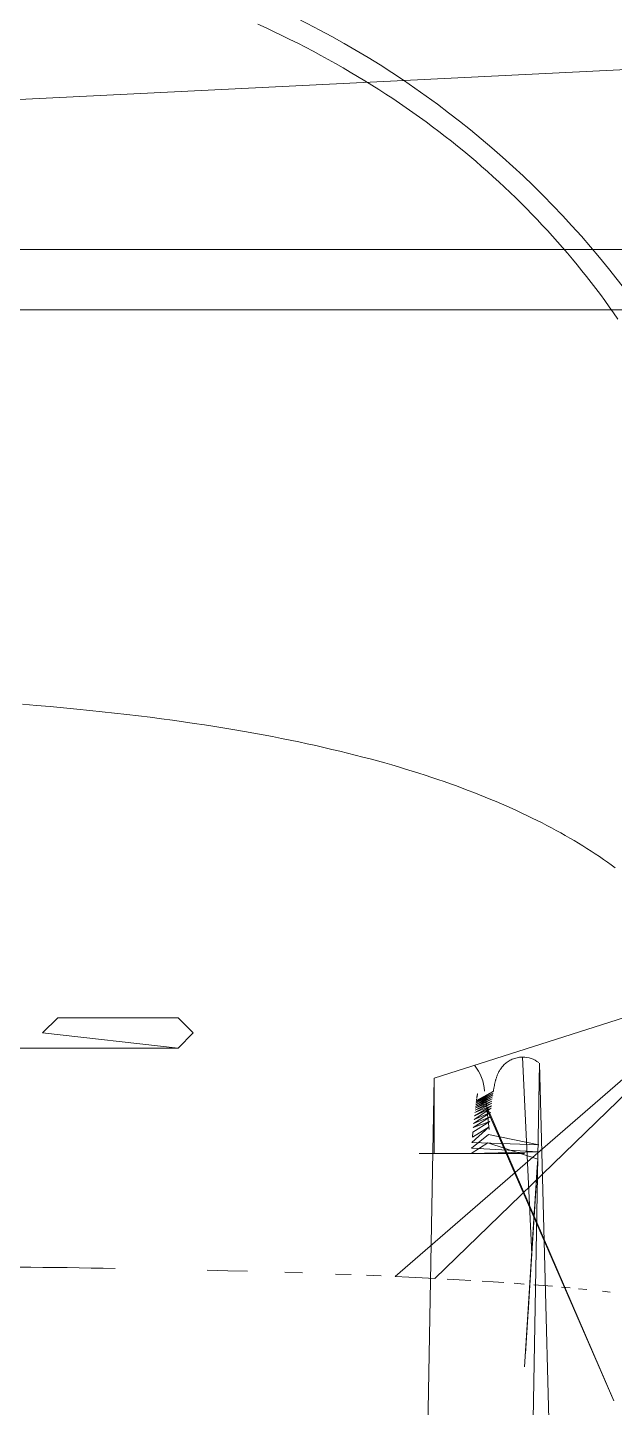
# Model space of a CAD drawing. Header units: millimetres. Extents: x 521 to 148073, y -17811 to 32040.
# Drawn here: x 66013.86 to 66034.13, y 20497.15 to 20544.75 of the extents above; entities that cross this region are included whole.
import ezdxf

# ---------------------------------------------------------------- set-up
doc = ezdxf.new("R2010")
doc.units = ezdxf.units.MM
doc.layers.add('Datové rozvody', color=6, linetype='Continuous')
doc.layers.add('PDF_Geometrie', color=7, linetype='Continuous', true_color=0xbdbdbd)

# ---------------------------------------------------------------- blocks, each defined once
blk = doc.blocks.new('projektor')
at = {"layer": 'PDF_Geometrie', "lineweight": 13}
for points in [[(86015.845, 15120.22), (86015.845, 15033.227)], [(86017.867, 15120.22), (86017.867, 15077.768), (86017.867, 15033.227)], [(86008.286, 15092.049), (86008.41, 15092.322), (86008.536, 15092.59), (86008.664, 15092.857), (86008.794, 15093.122), (86008.925, 15093.385), (86009.058, 15093.645), (86009.193, 15093.902), (86009.33, 15094.158), (86009.468, 15094.411), (86009.606, 15094.66), (86009.748, 15094.907), (86009.89, 15095.153), (86010.035, 15095.396), (86010.18, 15095.636), (86010.328, 15095.874), (86010.477, 15096.11), (86010.628, 15096.344), (86010.78, 15096.576), (86010.934, 15096.805), (86011.089, 15097.031), (86011.246, 15097.255), (86011.403, 15097.477), (86011.563, 15097.697), (86011.724, 15097.913), (86011.886, 15098.128), (86012.05, 15098.341), (86012.215, 15098.55), (86012.38, 15098.758), (86012.547, 15098.963), (86012.716, 15099.166), (86012.886, 15099.366), (86013.057, 15099.564), (86013.23, 15099.761), (86013.403, 15099.954), (86013.579, 15100.146), (86013.756, 15100.335), (86013.933, 15100.523), (86014.112, 15100.708), (86014.292, 15100.891), (86014.474, 15101.072), (86014.656, 15101.251), (86014.841, 15101.428), (86015.026, 15101.603), (86015.213, 15101.777), (86015.402, 15101.948), (86015.592, 15102.117), (86015.782, 15102.284), (86015.974, 15102.449), (86016.169, 15102.613), (86016.363, 15102.774), (86016.56, 15102.933), (86016.758, 15103.091), (86016.957, 15103.248), (86017.158, 15103.401), (86017.359, 15103.554), (86017.562, 15103.704), (86017.767, 15103.852), (86017.974, 15103.999), (86018.181, 15104.144)], [(86043.662, 15097.966), (86037.702, 15116.696), (86025.141, 15114.151)], [(86031.113, 15084.136), (86031.15, 15084.609), (86031.19, 15085.071), (86031.231, 15085.523), (86031.273, 15085.965), (86031.316, 15086.398), (86031.36, 15086.821), (86031.406, 15087.236), (86031.452, 15087.642), (86031.5, 15088.039), (86031.548, 15088.428), (86031.598, 15088.809), (86031.649, 15089.182), (86031.699, 15089.547), (86031.752, 15089.907), (86031.805, 15090.258), (86031.859, 15090.601), (86031.914, 15090.939), (86031.969, 15091.271), (86032.025, 15091.595), (86032.082, 15091.915), (86032.139, 15092.227), (86032.198, 15092.534), (86032.257, 15092.836), (86032.317, 15093.132), (86032.377, 15093.423), (86032.438, 15093.708), (86032.5, 15093.989), (86032.562, 15094.264), (86032.625, 15094.535), (86032.688, 15094.802), (86032.752, 15095.063), (86032.817, 15095.32), (86032.882, 15095.573), (86032.948, 15095.822), (86033.014, 15096.066), (86033.081, 15096.307), (86033.149, 15096.543), (86033.216, 15096.776), (86033.285, 15097.005), (86033.355, 15097.231), (86033.424, 15097.454), (86033.494, 15097.671), (86033.565, 15097.887), (86033.636, 15098.098), (86033.708, 15098.307), (86033.78, 15098.514), (86033.854, 15098.716), (86033.926, 15098.915), (86034.001, 15099.112), (86034.075, 15099.306), (86034.151, 15099.497), (86034.226, 15099.685), (86034.302, 15099.872), (86034.378, 15100.054), (86034.456, 15100.235), (86034.534, 15100.413), (86034.613, 15100.588), (86034.691, 15100.762), (86034.772, 15100.933), (86034.852, 15101.1), (86034.932, 15101.267), (86035.014, 15101.431), (86035.096, 15101.593), (86035.179, 15101.753), (86035.262, 15101.911), (86035.346, 15102.066), (86035.43, 15102.219), (86035.517, 15102.371), (86035.602, 15102.522), (86035.689, 15102.669), (86035.777, 15102.815), (86035.865, 15102.959), (86035.954, 15103.101), (86036.043, 15103.243), (86036.135, 15103.381), (86036.226, 15103.518), (86036.318, 15103.654), (86036.41, 15103.787), (86036.505, 15103.919), (86036.6, 15104.05)], [(86009.776, 15104.879), (86009.776, 15105.119), (86013.316, 15033.227)], [(86050.81, 15103.629), (86050.839, 15103.885)], [(86050.727, 15102.819), (86050.754, 15103.096)], [(86050.673, 15102.242), (86050.699, 15102.535)], [(86055.295, 15102.012), (86062.376, 15102.012), (86043.156, 15101.506), (86071.48, 15101.001)], [(86050.595, 15101.315), (86050.621, 15101.632), (86050.646, 15101.942)], [(86044.1, 15099.958), (86044.071, 15099.962), (86044.043, 15099.967), (86044.017, 15099.971), (86043.991, 15099.976), (86043.965, 15099.981), (86043.94, 15099.987), (86043.916, 15099.992), (86043.891, 15099.996), (86043.868, 15100.001), (86043.844, 15100.006), (86043.822, 15100.011), (86043.799, 15100.017), (86043.777, 15100.022), (86043.755, 15100.028), (86043.733, 15100.033), (86043.712, 15100.039), (86043.691, 15100.046), (86043.669, 15100.053), (86043.647, 15100.06), (86043.625, 15100.067), (86043.604, 15100.074), (86043.582, 15100.083), (86043.56, 15100.091), (86043.537, 15100.1), (86043.513, 15100.111), (86043.49, 15100.122), (86043.466, 15100.134), (86043.442, 15100.146), (86043.417, 15100.16), (86043.393, 15100.175), (86043.368, 15100.191), (86043.343, 15100.207), (86043.318, 15100.226), (86043.293, 15100.245), (86043.268, 15100.266), (86043.243, 15100.289), (86043.217, 15100.312), (86043.193, 15100.337), (86043.17, 15100.364), (86043.146, 15100.392), (86043.124, 15100.422), (86043.101, 15100.453), (86043.081, 15100.486), (86043.061, 15100.521), (86043.043, 15100.557), (86043.025, 15100.594), (86043.01, 15100.632), (86042.997, 15100.672), (86042.985, 15100.712), (86042.975, 15100.753), (86042.967, 15100.793), (86042.961, 15100.834), (86042.956, 15100.876), (86042.954, 15100.916), (86042.954, 15100.942), (86049.571, 15101.247), (86050.348, 15101.199)], [(86044.338, 15099.399), (86044.374, 15099.393), (86044.413, 15099.386), (86044.1, 15099.958), (86044.456, 15099.38), (86044.159, 15099.949), (86044.504, 15099.373), (86044.221, 15099.939), (86044.556, 15099.366), (86044.286, 15099.93), (86044.612, 15099.359), (86044.356, 15099.92), (86044.673, 15099.351), (86044.428, 15099.91), (86044.738, 15099.343), (86044.505, 15099.901), (86044.808, 15099.334), (86044.586, 15099.892), (86044.921, 15099.322), (86044.673, 15099.882), (86045.044, 15099.309), (86044.81, 15099.866), (86045.178, 15099.296), (86044.959, 15099.851), (86045.322, 15099.282), (86045.121, 15099.836), (86045.477, 15099.268), (86045.643, 15099.253), (86045.295, 15099.82), (86045.819, 15099.239), (86045.903, 15101.491), (86045.55, 15099.797), (86046.008, 15099.224), (86046.133, 15101.473), (86046.191, 15099.209), (86045.83, 15099.775), (86046.379, 15101.454), (86046.643, 15101.435), (86053.355, 15101.001), (86046.922, 15101.415), (86047.218, 15101.394), (86052.907, 15101.033), (86047.61, 15101.369), (86052.311, 15101.075), (86048.029, 15101.341), (86048.567, 15101.308), (86048.951, 15101.285), (86051.542, 15101.125), (86049.254, 15101.266), (86050.01, 15101.219)], [(86046.191, 15101.001), (86046.191, 15097.461)], [(86050.546, 15100.652), (86050.571, 15100.989)], [(86050.474, 15099.583), (86050.498, 15099.95), (86050.522, 15100.306)], [(86050.406, 15098.411), (86050.428, 15098.814), (86050.451, 15099.204)], [(86046.191, 15097.966), (86043.662, 15097.966), (86071.48, 15097.461)], [(86050.276, 15095.695), (86050.297, 15096.187)], [(86050.236, 15094.658), (86050.256, 15095.186)], [(86050.178, 15092.95), (86050.198, 15093.541)], [(86050.107, 15090.34), (86050.125, 15091.033), (86050.141, 15091.697)], [(86041.639, 15089.368), (86042.144, 15089.874), (86042.65, 15089.368), (86042.144, 15084.816), (86041.639, 15085.322)], [(86041.639, 15085.322), (86041.639, 15089.367)], [(86042.651, 15089.367), (86042.651, 15085.322), (86042.651, 15066.608), (86042.651, 15060.033)]]:
    blk.add_lwpolyline(points, dxfattribs=at)
for points in [[(86050.318, 15096.662), (86050.34, 15097.121), (86050.36, 15097.565), (86050.383, 15097.995), (86038.823, 15109.928)], [(86045.18, 15099.794), (86045.382, 15099.813), (86045.18, 15099.794), (86044.987, 15099.776), (86044.853, 15099.762), (86044.726, 15099.748), (86054.495, 15104.001), (86044.608, 15099.735), (86044.533, 15099.726), (86044.461, 15099.718), (86044.392, 15099.709), (86044.326, 15099.701), (86044.264, 15099.692)], [(86044.185, 15099.43), (86044.185, 15099.431), (86044.184, 15099.431), (86044.186, 15099.43), (86044.188, 15099.43), (86044.191, 15099.429), (86044.196, 15099.428), (86044.202, 15099.426), (86044.208, 15099.425), (86044.215, 15099.423), (86044.223, 15099.421), (86044.233, 15099.419), (86044.243, 15099.417), (86044.253, 15099.415), (86044.265, 15099.413), (86044.278, 15099.41), (86044.292, 15099.408), (86044.306, 15099.405), (86044.322, 15099.402)]]:
    blk.add_lwpolyline(points, close=True, dxfattribs=at)
for centre, radius, start, end in [((86036.123, 15079.476), 31.284, 116.6789, 172.0469), ((86043.844, 15100.939), 0.89, 142.3262, 179.8052), ((86044.208, 15098.11), 1.559, 94.2727, 128.8631), ((86846.166, 15074.683), 796.22, 179.095234, 180.02705)]:
    blk.add_arc(centre, radius, start, end, dxfattribs=at)

msp = doc.modelspace()

# ---------------------------------------------------------------- block references
at = {"layer": 'Datové rozvody', "xscale": 1.027900945623324, "yscale": 1.027900945623324, "zscale": 1.027900945623324, "rotation": 270.0000000000001}
msp.add_blockref('projektor', (50508.686, 108952.866), dxfattribs=at)

doc.saveas('drawing.dxf')
